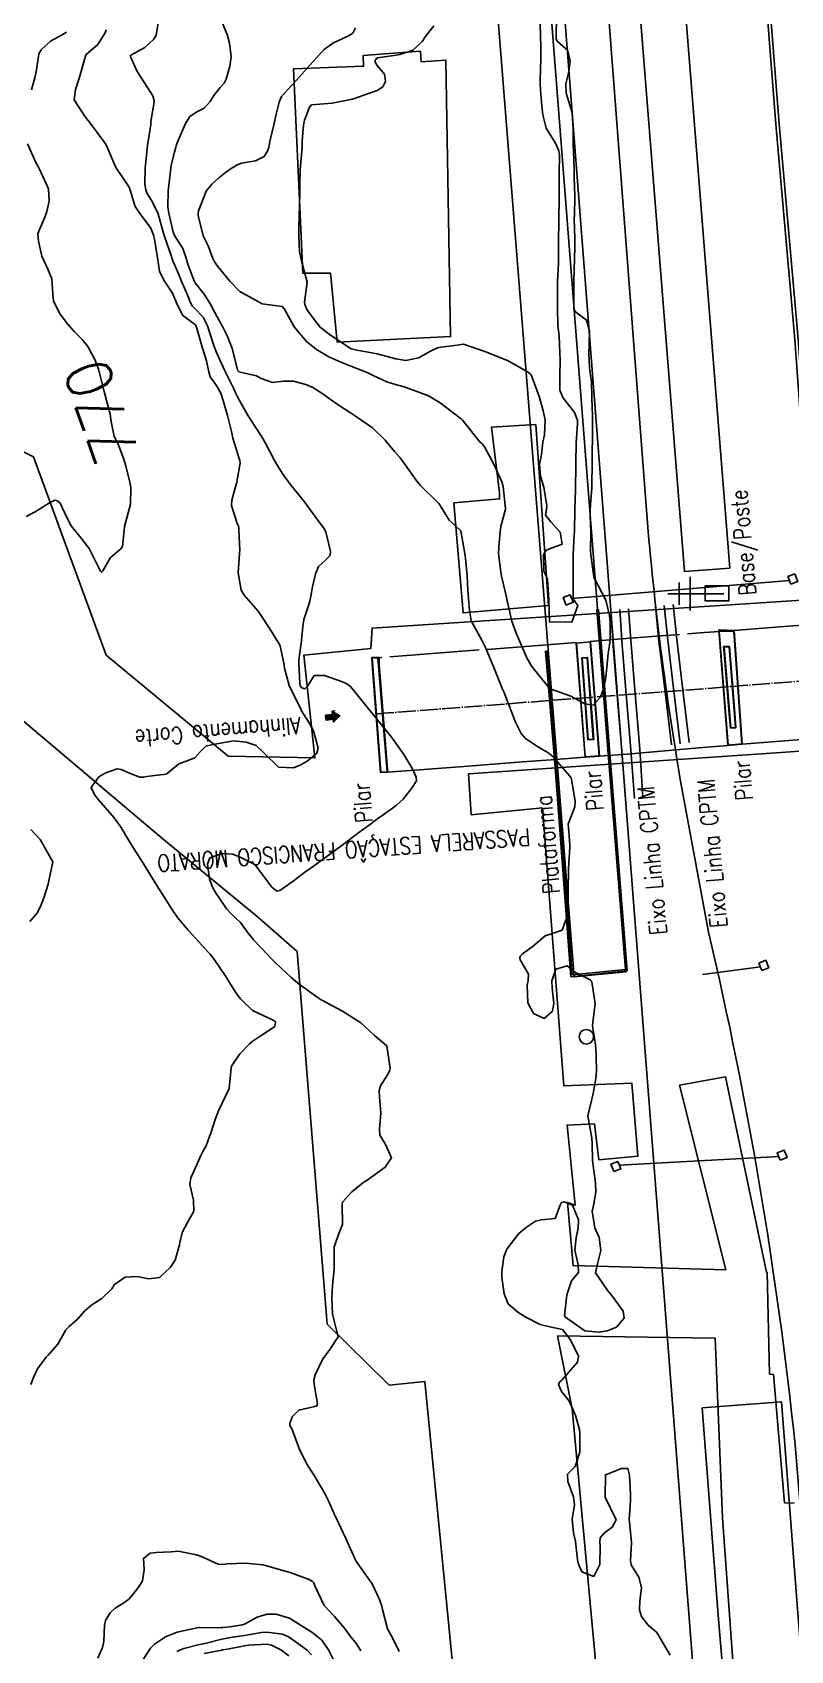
# Model space of a CAD drawing. Header units: metres. Extents: x 318500 to 325275, y 7408834 to 7428799.
# Drawn here: x 321508 to 321575.7, y 7423787.1 to 7423931.4 of the extents above; entities that cross this region are included whole.
import ezdxf
from ezdxf.enums import TextEntityAlignment as Align

# ---------------------------------------------------------------- set-up
doc = ezdxf.new("R2010")
doc.units = ezdxf.units.M
doc.header["$MEASUREMENT"] = 0
for name, pattern in [('CONTINUO', [0]), ('TRACEJADO', [8.7, 8, -0.7]), ('TRACO-PONTO', [1.88, 1.6, -0.14, 0, -0.14])]:
    doc.linetypes.add(name, pattern=pattern)
doc.layers.get('0').update_dxf_attribs({"color": 45})
for name, color, linetype in [('_PONTOS', 45, 'Continuous'), ('_POSTE', 45, 'Continuous'), ('ALINHAMENTO_CORTE', 45, 'Continuous'), ('BASE', 45, 'Continuous'), ('Canaleta de Drenagem', 151, 'Continuous'), ('Cotas', 45, 'Continuous'), ('Curvas de Nivel 1m', 11, 'Continuous'), ('Curvas de Nivel 5m', 15, 'Continuous'), ('Edificações', 30, 'Continuous'), ('EIXO', 45, 'Continuous'), ('Estação', 45, 'Continuous'), ('Linha Férrea', 20, 'Continuous'), ('PASSARELA', 45, 'Continuous'), ('PILAR', 45, 'Continuous'), ('PLATAFORMA', 45, 'Continuous'), ('Postes', 20, 'Continuous'), ('Pórticos', 45, 'Continuous'), ('TEXTO', 45, 'Continuous'), ('TG', 45, 'Continuous'), ('TRILHO', 45, 'Continuous'), ('Vias Primárias', 230, 'Continuous')]:
    doc.layers.add(name, color=color, linetype=linetype)
doc.styles.add('ROMANS', font='romans', dxfattribs={"height": 0.2})
doc.styles.add('SIMPLEX', font='simplex', dxfattribs={"height": 0.2})
doc.styles.get("Standard").update_dxf_attribs({"font": 'txt.shx'})
doc.styles.add('Style-STANDARD', font='STANDARD.shx')

# ---------------------------------------------------------------- blocks, each defined once
blk = doc.blocks.new('SIMB_POSTE')
at = {"color": 0, "linetype": 'Continuous', "flags": 128}
for points in [[(0, 0), (0, 5)], [(-1.5, 3), (1.5, 3)], [(-1, 4), (1, 4)]]:
    blk.add_lwpolyline(points, dxfattribs=at)
for tag in ['desc:', 'cota:', 'pto:']:
    blk.add_attdef(tag, (0, 0), '', height=1)
blk = doc.blocks.new('SIMB_PONTO')
at = {"color": 0}
blk.add_point((0, 0), dxfattribs=at)
for tag in ['desc:', 'cota:', 'pto:']:
    blk.add_attdef(tag, (0, 0), '', height=1)
blk = doc.blocks.new('381E19D94748434712D094')
at = {"layer": 'TEXTO'}
blk.add_hatch(color=1, dxfattribs=at).paths.add_polyline_path([(-0.05, 0.44), (0.55, 0.51), (0.52, 0.77), (1.22, 0.37), (0.64, -0.18), (0.6, 0.07), (0, 0)])
at = {"layer": 'TEXTO', "color": 2, "linetype": 'CONTINUO'}
blk.add_polyline3d([(-0.05, 0.44, 0), (0.55, 0.51, 0), (0.52, 0.77, 0), (1.22, 0.37, 0), (0.64, -0.18, 0), (0.6, 0.07, 0), (0, 0, 0)], close=True, dxfattribs=at)
at = {"layer": 'TG', "color": 3}
ref = blk.add_blockref('SIMB_PONTO', (0, 0), dxfattribs=dict(at, xscale=0.06, yscale=0.06, zscale=0.06, rotation=6.991925326442444))
ref.add_attrib('PONTO', '3024', (0.61, 0.78), dxfattribs={"layer": '0', "color": 1, "height": 0.045, "rotation": 6.9919, "style": 'SIMPLEX', "width": 0.8})

msp = doc.modelspace()

# ---------------------------------------------------------------- linework, layer by layer
at = {"layer": '_PONTOS', "linetype": 'CONTINUO'}
for points in [[(321561.08, 7423847.71, 774.89), (321559.58, 7423866.34, 774.95), (321558.52, 7423879.95, 774.98)], [(321556.05, 7423847.19, 774.89), (321554.65, 7423865.84, 774.83), (321553.8, 7423876.26, 774.92)], [(321553.94, 7423876.27, 0), (321554.79, 7423865.85, 0)], [(321559.44, 7423866.33, 773.31), (321560.93, 7423847.83, 773.32)], [(321554.79, 7423865.85, 772.57), (321556.18, 7423847.35, 772.89)], [(321556.05, 7423847.19, 774.89), (321561.08, 7423847.71, 774.89)], [(321556.18, 7423847.35, 772.89), (321560.93, 7423847.83, 773.32)]]:
    msp.add_polyline3d(points, dxfattribs=at)
at = {"layer": 'ALINHAMENTO_CORTE', "linetype": 'TRACO-PONTO', "flags": 128}
msp.add_lwpolyline([(321538.66, 7423870.63), (321538.71, 7423870.63), (321539.24, 7423870.67), (321539.28, 7423870.67), (321539.31, 7423870.68), (321556.91, 7423872.03), (321556.94, 7423872.03), (321557.3, 7423872.06), (321557.32, 7423872.06), (321557.78, 7423872.1), (321557.81, 7423872.1), (321558.16, 7423872.13), (321558.19, 7423872.13), (321569.64, 7423873.01), (321569.67, 7423873.01), (321569.97, 7423873.04), (321570.02, 7423873.04), (321570.45, 7423873.08), (321570.48, 7423873.08), (321570.94, 7423873.11), (321570.97, 7423873.12), (321591.59, 7423874.7), (321591.63, 7423874.71), (321591.92, 7423874.73), (321591.95, 7423874.73), (321592.43, 7423874.77), (321592.48, 7423874.77), (321592.93, 7423874.81), (321592.97, 7423874.81), (321594.9, 7423874.96)], dxfattribs=at)
at = {"layer": 'BASE', "linetype": 'CONTINUO'}
msp.add_polyline3d([(321570.15, 7423882.05, 773.06), (321568.02, 7423882.04, 773.47), (321568.02, 7423880.7, 773.32), (321570.15, 7423880.71, 773.14)], close=True, dxfattribs=at)
at = {"layer": 'Canaleta de Drenagem'}
for points in [[(321577.19, 7423888.04), (321576.02, 7423904.02), (321574.33, 7423923.24), (321571.74, 7423956.37), (321570.63, 7423968.18), (321567.22, 7424003.22), (321566.6, 7424017.96), (321565.25, 7424039.72), (321562.99, 7424064.93), (321561.72, 7424085.3), (321560.33, 7424099.4), (321559.18, 7424105.14)], [(321577.49, 7423888.06), (321576.32, 7423904.05), (321574.62, 7423923.27), (321572.03, 7423956.4), (321570.93, 7423968.21), (321567.52, 7424003.24), (321566.9, 7424017.98), (321565.55, 7424039.74), (321563.29, 7424064.96), (321562.02, 7424085.33), (321560.62, 7424099.44), (321559.48, 7424105.2)]]:
    msp.add_lwpolyline(points, dxfattribs=at)
at = {"layer": 'Curvas de Nivel 1m', "flags": 128}
for points, elevation in [([(321540.73, 7423787), (321540.13, 7423788.21), (321539.7, 7423789.02), (321539.25, 7423790.74), (321539.18, 7423791.03), (321538.98, 7423791.65), (321538.33, 7423793.04), (321537.02, 7423794.89), (321536.95, 7423794.98), (321536.9, 7423795.05), (321536.78, 7423795.3), (321535.99, 7423797.07), (321535.08, 7423798.97), (321535.03, 7423799.08), (321534.43, 7423800.43), (321534.1, 7423801.09), (321533.12, 7423802.77), (321532.9, 7423803.11), (321532.48, 7423803.78), (321531.83, 7423805.12), (321531.18, 7423806.79), (321531.07, 7423807.02), (321531, 7423807.13), (321530.98, 7423807.34), (321531.19, 7423807.93), (321531.78, 7423808.54), (321533.21, 7423808.85), (321533.39, 7423808.92), (321533.45, 7423809.11), (321533.23, 7423810.47), (321533.13, 7423811.11), (321533.13, 7423811.22), (321533.25, 7423811.67), (321533.93, 7423813.1), (321534.5, 7423813.86), (321535.29, 7423815.08), (321534.8, 7423817.09), (321534.74, 7423818.49), (321534.75, 7423819.09), (321534.79, 7423819.65), (321534.95, 7423821.09), (321534.93, 7423821.53), (321534.94, 7423823.09), (321535.41, 7423824.44), (321535.67, 7423825.08), (321535.64, 7423826.89), (321535.69, 7423827.08), (321536.53, 7423828.01), (321537.48, 7423828.76), (321537.65, 7423828.88), (321537.89, 7423829.05), (321539.49, 7423830.19), (321540.05, 7423831.02), (321539.52, 7423832.23), (321539.01, 7423833.04), (321538.98, 7423833.6), (321539.09, 7423835.04), (321538.97, 7423836.44), (321538.95, 7423837.04), (321539.11, 7423837.51), (321539.6, 7423838.3), (321539.87, 7423838.76), (321539.93, 7423839.03), (321539.64, 7423841.03), (321538.54, 7423841.94), (321537.66, 7423842.77), (321537.31, 7423843.06), (321535.68, 7423844.11), (321533.85, 7423845.11), (321533.69, 7423845.19), (321533.51, 7423845.3), (321531.71, 7423846.62), (321531.08, 7423847.15), (321529.73, 7423848.41), (321529.36, 7423848.79), (321528.98, 7423849.17), (321527.76, 7423850.44), (321527.17, 7423851.2), (321526.59, 7423852.02), (321525.79, 7423852.78), (321525.36, 7423853.22), (321524.36, 7423854.69), (321524.07, 7423855.24), (321523.83, 7423855.92), (321523.63, 7423857.24), (321523.86, 7423857.78), (321524.92, 7423858.17), (321525.86, 7423858.13), (321526.51, 7423857.87), (321527.85, 7423857.19), (321529.39, 7423855.17), (321529.82, 7423854.83), (321530.09, 7423854.88), (321530.48, 7423855.15), (321531.27, 7423855.71), (321531.83, 7423856.13), (321532.41, 7423856.56), (321533.18, 7423857.12), (321533.86, 7423857.61), (321535.87, 7423859.08), (321537.01, 7423859.95), (321537.89, 7423860.59), (321538.17, 7423860.78), (321538.52, 7423861.05), (321539.31, 7423861.64), (321539.92, 7423862.08), (321540.47, 7423862.47), (321541.08, 7423863.01), (321541.94, 7423864.08), (321542.27, 7423864.67), (321542.25, 7423865), (321541.96, 7423865.66), (321541.16, 7423867.01), (321540, 7423868.63), (321539.68, 7423869.03), (321538.93, 7423869.96), (321538.03, 7423871.06), (321536.39, 7423873.08), (321536.06, 7423873.32), (321535.67, 7423873.48), (321534.07, 7423874.04), (321533.16, 7423874.04), (321532.58, 7423873.13), (321532.33, 7423872.86), (321532.06, 7423872.96), (321531.92, 7423873.14), (321531.88, 7423873.33), (321531.78, 7423875.14), (321531.79, 7423875.45), (321532.03, 7423877.14), (321532.04, 7423877.21), (321532.13, 7423878.42), (321532.23, 7423879.05), (321532.25, 7423879.14), (321532.73, 7423880.56), (321532.85, 7423881.13), (321533.01, 7423881.96), (321533.27, 7423883.12), (321533.55, 7423883.77), (321534.21, 7423884.38), (321534.57, 7423884.75), (321534.62, 7423885.1), (321534.24, 7423886.75), (321534.07, 7423887.11), (321533.29, 7423888.15), (321532.59, 7423889.14), (321532.28, 7423889.54), (321531, 7423891.15), (321530.31, 7423892.1), (321529.65, 7423893.17), (321529.2, 7423894.03), (321528.57, 7423895.19), (321528.36, 7423895.53), (321527.28, 7423897.21), (321526.4, 7423898.74), (321526.17, 7423899.22), (321525.96, 7423899.68), (321525.19, 7423901.23), (321524.45, 7423902.86), (321524.3, 7423903.24), (321524.22, 7423903.49), (321523.65, 7423905.25), (321523.26, 7423906.02), (321522.51, 7423906.8), (321522.26, 7423907.03), (321522.13, 7423907.28), (321521.88, 7423907.92), (321521.28, 7423909.29), (321521.07, 7423909.81), (321520.56, 7423911.05), (321520.49, 7423911.23), (321520.47, 7423911.3), (321520.43, 7423911.43), (321519.77, 7423913.31), (321519.45, 7423914.47), (321519.21, 7423915.31), (321518.63, 7423916.48), (321518.3, 7423916.98), (321518.15, 7423917.33), (321518.06, 7423917.92), (321518.09, 7423919.33), (321518.13, 7423919.88), (321518.3, 7423921.33), (321518.59, 7423923.19), (321518.59, 7423923.32), (321518.59, 7423923.46), (321518.74, 7423924.34), (321518.88, 7423925.19), (321518.88, 7423925.32), (321518.76, 7423925.77), (321517.74, 7423927.34), (321517.37, 7423927.92), (321516.8, 7423929.18), (321516.76, 7423929.31), (321516.77, 7423929.35), (321516.78, 7423929.37), (321516.8, 7423929.38), (321518.06, 7423930.08), (321518.82, 7423930.77), (321519.04, 7423931.1), (321519.1, 7423931.32), (321519.34, 7423932.83)], 772), ([(321554.76, 7423932.85), (321554.73, 7423930.95), (321554.74, 7423930.85), (321554.83, 7423930.62), (321555.77, 7423929.79), (321556, 7423928.83), (321555.84, 7423927.79), (321555.61, 7423926.84), (321555.62, 7423925.99), (321555.99, 7423924.83), (321556.16, 7423924.24), (321556.25, 7423922.83), (321556.25, 7423921.28), (321556.29, 7423920.83), (321556.35, 7423919.15), (321556.34, 7423918.82), (321556.35, 7423918.5), (321556.4, 7423916.82), (321556.37, 7423915.08), (321556.36, 7423914.82), (321556.41, 7423913), (321556.42, 7423912.82), (321556.41, 7423912.65), (321556.37, 7423910.82), (321556.36, 7423910.62), (321556.33, 7423908.82), (321556.33, 7423908.62), (321556.33, 7423906.82), (321556.35, 7423906.67), (321556.51, 7423906.47), (321557.45, 7423905.76), (321557.72, 7423904.8), (321557.69, 7423903.59), (321557.66, 7423902.8), (321557.7, 7423901.54), (321557.81, 7423900.8), (321557.88, 7423900.25), (321557.91, 7423898.8), (321557.97, 7423897.21), (321557.99, 7423896.8), (321557.99, 7423895.16), (321557.98, 7423894.8), (321557.96, 7423894.41), (321557.96, 7423892.8), (321557.93, 7423891.17), (321557.91, 7423890.8), (321557.8, 7423889.27), (321557.78, 7423888.8), (321557.78, 7423888.31), (321557.82, 7423886.8), (321557.8, 7423885.22), (321557.82, 7423884.8), (321558.11, 7423882.87), (321558.12, 7423882.79), (321558.13, 7423882.73), (321558.19, 7423882.64), (321559.16, 7423880.78), (321559.5, 7423879.42), (321559.56, 7423878.77), (321559.56, 7423877.33), (321559.49, 7423876.77), (321559.37, 7423876.04), (321559.27, 7423874.77), (321559.14, 7423873.7), (321558.93, 7423872.78), (321558.7, 7423872.13), (321558.04, 7423871.41), (321557.31, 7423871.53), (321556.05, 7423872.22), (321554.3, 7423872.84), (321554.06, 7423873.01), (321552.57, 7423874.86), (321552.38, 7423875.15), (321552.1, 7423875.7), (321551.74, 7423876.51), (321551.58, 7423876.88), (321551.18, 7423877.83), (321550.8, 7423878.89), (321550.37, 7423880.7), (321550.33, 7423880.9), (321550.31, 7423881.03), (321550.18, 7423881.56), (321549.88, 7423882.9), (321549.8, 7423883.3), (321549.61, 7423884.91), (321549.62, 7423885.52), (321549.76, 7423886.9), (321549.82, 7423887.34), (321550.22, 7423888.9), (321550.22, 7423888.95), (321550, 7423890.9), (321549.89, 7423891.32), (321549.19, 7423892.91), (321548.35, 7423894.46), (321548.14, 7423894.71), (321547.9, 7423894.93), (321546.38, 7423896.84), (321546.26, 7423896.95), (321544.4, 7423898.38), (321543.36, 7423898.99), (321542.41, 7423899.37), (321541.19, 7423899.79), (321540.42, 7423900.01), (321539.63, 7423900.25), (321538.43, 7423900.81), (321537.89, 7423901.07), (321536.44, 7423901.64), (321535.54, 7423902), (321534.45, 7423902.48), (321533.36, 7423903.13), (321532.47, 7423903.83), (321531.38, 7423905.15), (321530.51, 7423906.73), (321530.31, 7423906.97), (321528.51, 7423907.19), (321526.53, 7423908.29), (321525.63, 7423909.23), (321524.56, 7423910.52), (321524.27, 7423910.95), (321524.12, 7423911.25), (321523.71, 7423912.38), (321523.25, 7423913.26), (321522.8, 7423915.08), (321522.81, 7423915.27), (321522.85, 7423915.5), (321523.52, 7423917.26), (321524.02, 7423917.87), (321524.66, 7423918.43), (321525.1, 7423918.8), (321525.66, 7423919.23), (321526.29, 7423919.61), (321526.68, 7423919.74), (321527.93, 7423919.96), (321528.69, 7423920.36), (321529.01, 7423920.87), (321529.1, 7423921.18), (321529.2, 7423921.68), (321529.55, 7423923.18), (321529.78, 7423924.13), (321530.02, 7423925.18), (321530.24, 7423925.69), (321530.77, 7423926.3), (321531.2, 7423926.74), (321531.58, 7423927.16), (321532.79, 7423928.52), (321533.32, 7423929.13), (321534.05, 7423929.88), (321534.82, 7423930.44), (321535.26, 7423930.66), (321536.22, 7423931.1), (321536.59, 7423931.34), (321536.84, 7423931.81)], 774), ([(321507.87, 7423810.81), (321508.12, 7423811.44), (321508.48, 7423812.2), (321509.26, 7423813.24), (321509.44, 7423813.43), (321510.29, 7423814.4), (321510.86, 7423815.41), (321511.01, 7423815.69), (321511.3, 7423816), (321512.06, 7423816.64), (321512.71, 7423817.38), (321513.33, 7423817.91), (321514.21, 7423818.49), (321515.12, 7423819.35), (321515.2, 7423819.49), (321515.35, 7423819.74), (321516.31, 7423820.38), (321517.36, 7423820.45), (321518.42, 7423820.24), (321519.36, 7423820.37), (321519.84, 7423820.81), (321520.33, 7423821.28), (321520.77, 7423821.89), (321521.14, 7423823.27), (321521.17, 7423823.5), (321521.41, 7423824.43), (321521.86, 7423825.26), (321522.42, 7423826.27), (321522.4, 7423827.26), (321522.08, 7423828.65), (321522.16, 7423829.26), (321522.73, 7423830.49), (321523.05, 7423831.25), (321523.21, 7423831.54), (321523.51, 7423832.09), (321523.82, 7423832.94), (321523.93, 7423833.23), (321524.34, 7423834.44), (321524.62, 7423835.22), (321525.58, 7423837.21), (321525.75, 7423839.07), (321525.79, 7423839.21), (321526.53, 7423840.3), (321527.38, 7423841.19), (321527.64, 7423841.41), (321528.42, 7423841.95), (321529.66, 7423842.76), (321529.72, 7423843.09), (321529.71, 7423843.16), (321529.66, 7423843.22), (321529.55, 7423843.28), (321527.67, 7423844.18), (321526.59, 7423845.21), (321526.2, 7423845.72), (321525.7, 7423846.53), (321525.28, 7423847.22), (321524.2, 7423848.77), (321523.84, 7423849.24), (321523.74, 7423849.35), (321521.99, 7423851.27), (321521.89, 7423851.38), (321521.77, 7423851.52), (321520.97, 7423852.47), (321520.39, 7423853.29), (321519.8, 7423854.24), (321519.13, 7423855.31), (321517.99, 7423857.18), (321517.9, 7423857.32), (321517.85, 7423857.4), (321517.1, 7423858.57), (321516.63, 7423859.34), (321515.89, 7423860.59), (321515.33, 7423861.36), (321513.92, 7423862.97), (321513.58, 7423863.38), (321513.26, 7423864.06), (321513.95, 7423865.01), (321514.56, 7423865.37), (321515.58, 7423865.73), (321515.95, 7423865.67), (321516.69, 7423865.34), (321517.6, 7423864.98), (321517.95, 7423865), (321518.21, 7423865.05), (321519.95, 7423865.25), (321520.05, 7423865.3), (321521.07, 7423866.18), (321521.97, 7423866.49), (321522.52, 7423866.71), (321522.99, 7423867.25), (321523.5, 7423867.74), (321523.99, 7423867.86), (321525.14, 7423868.08), (321526, 7423868.23), (321527.1, 7423868.1), (321527.99, 7423867.81), (321528.65, 7423867.18), (321529.96, 7423865.89), (321531.3, 7423865.81), (321531.96, 7423866.08), (321532.63, 7423866.47), (321533.39, 7423867.12), (321533.52, 7423867.58), (321533.1, 7423869.12), (321532.71, 7423869.82), (321532.03, 7423870.91), (321531.94, 7423871.14), (321531.83, 7423871.35), (321530.92, 7423873.15), (321530.52, 7423874.72), (321530.46, 7423875.16), (321530.11, 7423876.66), (321529.96, 7423877.01), (321529.87, 7423877.16), (321529.4, 7423877.89), (321528.57, 7423879.18), (321528.15, 7423879.78), (321526.9, 7423881.21), (321526.64, 7423881.67), (321526.39, 7423883.22), (321526.5, 7423884.93), (321526.52, 7423885.22), (321526.45, 7423887.02), (321526.43, 7423887.22), (321526.4, 7423887.36), (321526.25, 7423887.71), (321525.78, 7423889.22), (321525.8, 7423889.7), (321526.24, 7423891.22), (321526.25, 7423891.27), (321526.3, 7423891.5), (321526.56, 7423892.98), (321526.53, 7423893.22), (321526.48, 7423893.37), (321526.34, 7423893.79), (321525.91, 7423895.22), (321525.78, 7423895.81), (321525.42, 7423897.23), (321525.05, 7423898.58), (321524.82, 7423899.24), (321524.42, 7423899.95), (321523.88, 7423900.7), (321523.72, 7423901.25), (321523.56, 7423902.13), (321523.21, 7423903.26), (321522.65, 7423905.11), (321522.6, 7423905.27), (321522.56, 7423905.34), (321522.49, 7423905.4), (321521.4, 7423906.19), (321520.87, 7423907.29), (321520.52, 7423908.15), (321519.74, 7423909.31), (321519.36, 7423910.12), (321519.17, 7423911.31), (321518.92, 7423912.98), (321518.83, 7423913.32), (321518.6, 7423913.94), (321517.55, 7423915.34), (321517.19, 7423915.9), (321516.74, 7423917.35), (321516.64, 7423917.6), (321515.47, 7423919.37), (321514.7, 7423921.18), (321514.61, 7423921.38), (321514.4, 7423921.69), (321513.13, 7423923.4), (321512.73, 7423923.88), (321511.76, 7423925.41), (321511.87, 7423926.31), (321512.21, 7423927.41), (321512.8, 7423929.4), (321513.85, 7423930.35), (321514.5, 7423931.38), (321514.59, 7423931.63)], 771), ([(321564.92, 7423786.68), (321563.71, 7423788.7), (321563.31, 7423789.06), (321562.96, 7423789.34), (321562.35, 7423790.11), (321562.17, 7423790.72), (321562.21, 7423791.49), (321562.36, 7423792.72), (321562.12, 7423793.62), (321561.42, 7423794.73), (321561.38, 7423795.08), (321561.46, 7423796.73), (321561.28, 7423798.53), (321561.26, 7423798.74), (321561.36, 7423800.48), (321561.38, 7423800.74), (321561.38, 7423801), (321561.28, 7423802.74), (321561.14, 7423803.32), (321560.56, 7423803.33), (321559.13, 7423802.76), (321559.11, 7423800.76), (321560.08, 7423798.75), (321559.74, 7423798.09), (321559.06, 7423797.59), (321558.67, 7423797.15), (321558.64, 7423796.77), (321558.67, 7423796.39), (321558.63, 7423794.77), (321558.1, 7423793.69), (321557.02, 7423794.1), (321556.72, 7423794.79), (321556.65, 7423795.17), (321556.46, 7423796.8), (321556.3, 7423797.57), (321556.18, 7423798.8), (321556.38, 7423800.08), (321556.3, 7423800.8), (321555.78, 7423802.15), (321555.74, 7423802.81), (321556.44, 7423803.5), (321556.84, 7423804.79), (321556.85, 7423806.47), (321556.82, 7423806.8), (321556.46, 7423808.06), (321556.13, 7423808.81), (321555.83, 7423809.42), (321555.23, 7423810.2), (321554.96, 7423810.82), (321555.04, 7423811.02), (321555.24, 7423811.2), (321556.63, 7423812.8), (321556.73, 7423813.33), (321556.02, 7423814.81), (321555.3, 7423815.71), (321554.18, 7423815.96), (321553.31, 7423816.16), (321551.99, 7423816.86), (321551.57, 7423817.12), (321551.32, 7423817.27), (321550.47, 7423818.02), (321550.1, 7423818.89), (321549.91, 7423820.35), (321549.89, 7423820.89), (321550.07, 7423822.21), (321550.35, 7423822.89), (321551.41, 7423824.27), (321552.09, 7423824.86), (321552.89, 7423825.39), (321553.43, 7423825.51), (321554.65, 7423825.61), (321555.09, 7423826.82), (321555.23, 7423827.04), (321555.45, 7423827.11), (321556.21, 7423826.81), (321556.73, 7423825.51), (321556.7, 7423824.8), (321556.52, 7423823.91), (321556.42, 7423822.8), (321556.7, 7423821.48), (321556.74, 7423820.8), (321556.11, 7423820.06), (321555.68, 7423818.81), (321555.48, 7423816.98), (321555.56, 7423816.82), (321557.3, 7423815.61), (321558.59, 7423815.48), (321559.3, 7423815.61), (321560.13, 7423815.93), (321560.82, 7423816.74), (321560.72, 7423817.35), (321559.71, 7423818.76), (321559.35, 7423819.17), (321558.26, 7423820.78), (321558.47, 7423821.69), (321558.73, 7423822.77), (321558.58, 7423823.94), (321558.2, 7423824.78), (321557.96, 7423826.27), (321558.06, 7423826.78), (321558.29, 7423827.96), (321558.26, 7423828.78), (321558.16, 7423829.45), (321557.98, 7423830.78), (321557.96, 7423832.35), (321557.93, 7423832.78), (321557.56, 7423834.79), (321558.04, 7423836.78), (321558.28, 7423838.1), (321558.33, 7423838.78), (321558.31, 7423840.1), (321558.28, 7423840.78), (321558.21, 7423841.35), (321557.99, 7423842.79), (321558.01, 7423843.13), (321558.23, 7423844.78), (321557.96, 7423846.54), (321557.88, 7423846.79), (321557.81, 7423846.88), (321557.72, 7423846.93), (321556.47, 7423847.55), (321555.73, 7423848.15), (321554.71, 7423847.85), (321554.36, 7423846.83), (321554.38, 7423846.16), (321554.54, 7423844.83), (321554.4, 7423844.11), (321553.67, 7423843.47), (321552.73, 7423843.91), (321552.2, 7423844.86), (321552.14, 7423846.44), (321552.25, 7423846.86), (321552.28, 7423847.42), (321551.73, 7423848.34), (321551.54, 7423848.68), (321551.49, 7423848.87), (321551.56, 7423849.05), (321551.75, 7423849.22), (321552.7, 7423849.91), (321553.77, 7423850.84), (321555.28, 7423851.33), (321555.8, 7423852.82), (321555.82, 7423854.82), (321555.85, 7423856.82), (321555.97, 7423858.73), (321555.95, 7423858.82), (321555.95, 7423858.89), (321555.89, 7423859.75), (321555.82, 7423860.82), (321555.83, 7423860.89), (321555.9, 7423861.04), (321556.4, 7423862.33), (321556.45, 7423862.81), (321556.15, 7423864.63), (321556.11, 7423864.82), (321556.07, 7423864.92), (321555.96, 7423865.07), (321554.45, 7423866.84), (321553.99, 7423867.18), (321553.25, 7423867.6), (321552, 7423868.42), (321551.61, 7423868.88), (321551.09, 7423869.95), (321550.74, 7423870.89), (321550.06, 7423872.61), (321549.93, 7423872.9), (321549.84, 7423873.13), (321549.12, 7423874.91), (321548.4, 7423876.62), (321548.27, 7423876.92), (321548.11, 7423877.2), (321547.15, 7423878.93), (321546.97, 7423880.12), (321546.93, 7423880.94), (321546.87, 7423881.63), (321546.79, 7423882.94), (321546.64, 7423884.52), (321546.58, 7423884.94), (321546.25, 7423886.95), (321545.21, 7423887.92), (321544.55, 7423888.98), (321544.28, 7423889.39), (321542.64, 7423891), (321542.31, 7423891.39), (321541.15, 7423893.02), (321540.8, 7423893.49), (321540.34, 7423894), (321539.87, 7423894.56), (321539.49, 7423895.04), (321538.37, 7423896.15), (321537.02, 7423897.07), (321536.39, 7423897.47), (321535.3, 7423898.2), (321534.41, 7423898.83), (321534.01, 7423899.12), (321533.03, 7423899.74), (321532.42, 7423900.01), (321531.28, 7423900.3), (321530.42, 7423900.31), (321529.43, 7423900.18), (321528.42, 7423900.54), (321528, 7423900.77), (321526.43, 7423901.14), (321526.35, 7423901.22), (321526.31, 7423901.35), (321525.84, 7423903.23), (321525.43, 7423904.28), (321524.94, 7423905.24), (321524.5, 7423906.05), (321524.08, 7423906.82), (321523.84, 7423907.25), (321523.33, 7423908.07), (321522.54, 7423909.08), (321522.44, 7423909.27), (321521.93, 7423910.65), (321521.74, 7423911.28), (321521.43, 7423912.14), (321520.71, 7423913.3), (321520.59, 7423913.6), (321520.2, 7423915.3), (321520.1, 7423915.83), (321520.14, 7423917.3), (321520.2, 7423917.75), (321520.37, 7423919.3), (321520.41, 7423919.56), (321520.69, 7423920.73), (321520.82, 7423921.18), (321520.86, 7423921.3), (321520.95, 7423921.55), (321521.67, 7423923.29), (321522.08, 7423923.92), (321522.74, 7423924.35), (321523.34, 7423924.66), (321523.89, 7423925.25), (321524.21, 7423925.8), (321524.77, 7423926.49), (321525.13, 7423926.88), (321525.31, 7423927.23), (321525.63, 7423928.4), (321525.74, 7423929.23), (321525.6, 7423930.45), (321525.41, 7423931.23), (321524.85, 7423932.5)], 773), ([(321537.33, 7423787.05), (321536.93, 7423787.67), (321536.32, 7423788.45), (321535.85, 7423789.07), (321534.96, 7423790.12), (321534.06, 7423791.09), (321533.23, 7423792.87), (321533.14, 7423793.11), (321533.08, 7423793.18), (321533, 7423793.25), (321532.7, 7423793.41), (321531.01, 7423794.05), (321530.14, 7423794.27), (321529.01, 7423794.61), (321528.57, 7423794.72), (321527.02, 7423794.87), (321525.42, 7423794.81), (321525.02, 7423794.75), (321524.58, 7423794.79), (321523.6, 7423795.23), (321523.02, 7423795.49), (321522.65, 7423795.62), (321521.03, 7423795.94), (321520.41, 7423795.89), (321519.03, 7423795.83), (321518.54, 7423795.78), (321517.92, 7423795.31), (321517.98, 7423794.28), (321517.85, 7423793.31), (321517.53, 7423792.78), (321516.98, 7423792.08), (321516.63, 7423791.67), (321516.17, 7423791.33), (321515.42, 7423790.88), (321514.96, 7423790.46), (321514.54, 7423789.77), (321514.44, 7423789.35), (321514.4, 7423787.88), (321514.28, 7423787.36), (321513.87, 7423786.4)], 771), ([(321532.91, 7423786.7), (321532.52, 7423787.11), (321530.93, 7423788.29), (321530.34, 7423788.54), (321528.94, 7423788.73), (321528.47, 7423788.7), (321526.93, 7423788.44), (321525.86, 7423788.28), (321524.93, 7423788.09), (321523.41, 7423787.72), (321522.92, 7423787.61), (321521.53, 7423787.26), (321521.09, 7423787.1), (321520.92, 7423787)], 769), ([(321530.91, 7423786.6), (321530.19, 7423787.14), (321529.34, 7423787.57), (321528.92, 7423787.64), (321527.3, 7423787.56), (321526.92, 7423787.51), (321526.65, 7423787.46), (321525.42, 7423787.21), (321524.99, 7423787.14), (321524.92, 7423787.13), (321523.33, 7423786.82)], 768)]:
    msp.add_lwpolyline(points, dxfattribs=dict(at, elevation=elevation))
at = {"layer": 'Curvas de Nivel 5m', "flags": 128}
for points, elevation in [([(321507.94, 7423926.29), (321508.27, 7423927.47), (321508.36, 7423927.89), (321508.59, 7423929.46), (321508.65, 7423929.62), (321508.81, 7423929.86), (321509.63, 7423930.63), (321510.83, 7423931.3), (321510.91, 7423931.34), (321511.07, 7423931.43)], 770), ([(321553.32, 7423932.4), (321553.35, 7423930.86), (321553.38, 7423930.31), (321553.37, 7423928.86), (321553.34, 7423928.33), (321553.32, 7423926.86), (321553.34, 7423926.3), (321553.46, 7423924.86), (321553.56, 7423924.05), (321553.86, 7423922.86), (321554.71, 7423921.47), (321554.99, 7423920.85), (321555.04, 7423920.5), (321555.01, 7423918.84), (321555, 7423917.19), (321555, 7423916.84), (321555, 7423916.49), (321554.97, 7423914.84), (321554.97, 7423914.49), (321554.96, 7423912.84), (321554.96, 7423911.23), (321554.95, 7423910.84), (321554.87, 7423909.17), (321554.87, 7423908.85), (321554.86, 7423907.19), (321554.86, 7423906.84), (321554.89, 7423905.24), (321554.95, 7423904.84), (321555.01, 7423904.32), (321555.06, 7423902.84), (321555.1, 7423902.19), (321555.08, 7423900.84), (321555.07, 7423899.49), (321555.35, 7423898.84), (321556.39, 7423897.51), (321556.63, 7423896.82), (321556.65, 7423896.54), (321556.53, 7423894.82), (321556.49, 7423892.98), (321556.49, 7423892.82), (321556.49, 7423892.66), (321556.48, 7423890.82), (321556.48, 7423890.64), (321556.4, 7423888.82), (321556.37, 7423886.93), (321556.37, 7423886.82), (321556.36, 7423886.7), (321556.27, 7423884.82), (321556.27, 7423884.77), (321556.27, 7423882.82), (321556.27, 7423880.92), (321556.3, 7423880.82), (321556.66, 7423880.31), (321556.14, 7423878.82), (321554.14, 7423878.84), (321554.09, 7423880.84), (321553.96, 7423882.62), (321553.89, 7423882.84), (321553.65, 7423883.4), (321553.62, 7423884.85), (321553.84, 7423885.23), (321554.23, 7423885.38), (321555.28, 7423885.78), (321555.09, 7423886.83), (321554.26, 7423887.75), (321553.78, 7423888.36), (321553.87, 7423888.85), (321553.92, 7423889.2), (321553.65, 7423890.86), (321553.34, 7423891.84), (321553.25, 7423892.86), (321553.44, 7423893.76), (321553.55, 7423894.86), (321553.7, 7423895.52), (321553.75, 7423896.86), (321553.58, 7423897.67), (321553.26, 7423898.86), (321552.58, 7423900.71), (321552.51, 7423900.87), (321552.43, 7423900.96), (321552.17, 7423901.13), (321550.45, 7423902.12), (321548.46, 7423902.93), (321546.47, 7423903.6), (321545.91, 7423903.52), (321544.47, 7423903.34), (321544.16, 7423903.28), (321543.53, 7423902.99), (321542.84, 7423902.61), (321542.45, 7423902.38), (321541.32, 7423902.14), (321540.45, 7423902.3), (321538.78, 7423902.73), (321538.46, 7423902.8), (321536.98, 7423903.07), (321536.46, 7423903.19), (321536.21, 7423903.33), (321534.48, 7423904.49), (321533.69, 7423905.12), (321533.16, 7423905.8), (321532.51, 7423906.69), (321532.32, 7423907.14), (321532.29, 7423907.36), (321532.54, 7423909.14), (321531.99, 7423911.15), (321531.86, 7423911.86), (321531.78, 7423913.15), (321531.8, 7423913.95), (321531.83, 7423915.15), (321531.85, 7423915.93), (321531.89, 7423917.15), (321531.89, 7423917.92), (321531.91, 7423919.15), (321531.98, 7423919.85), (321532.08, 7423921.15), (321532.1, 7423921.75), (321532.2, 7423923.15), (321532.29, 7423923.58), (321532.74, 7423924.76), (321532.92, 7423924.96), (321534.75, 7423925.11), (321536.42, 7423925.42), (321536.76, 7423925.53), (321537.9, 7423925.93), (321538.77, 7423926.23), (321539.28, 7423926.55), (321539.51, 7423927.05), (321539.43, 7423927.69), (321538.79, 7423928.45), (321538.57, 7423928.83), (321538.68, 7423929.06), (321538.74, 7423929.12), (321538.8, 7423929.14), (321540.46, 7423929.38), (321540.81, 7423929.43), (321542, 7423929.83), (321542.82, 7423930.64), (321542.96, 7423930.88), (321543.06, 7423931.01), (321543.84, 7423932)], 775), ([(321507.48, 7423888.24), (321508.26, 7423888.64), (321509.54, 7423889.44), (321510.02, 7423889.69), (321510.27, 7423889.64), (321510.49, 7423889.43), (321511.06, 7423888.22), (321511.48, 7423887.41), (321512.24, 7423886.46), (321513.09, 7423885.39), (321513.97, 7423883.6), (321514.08, 7423883.38), (321514.19, 7423883.27), (321514.31, 7423883.38), (321515, 7423884.58), (321515.91, 7423885.35), (321516.06, 7423885.52), (321516.25, 7423887.35), (321516.76, 7423889.34), (321516.81, 7423890.83), (321516.72, 7423891.34), (321516.32, 7423892.84), (321516.19, 7423893.35), (321515.67, 7423894.69), (321515.32, 7423895.37), (321515.04, 7423896.7), (321514.96, 7423897.37), (321514.41, 7423899.38), (321513.91, 7423901.39), (321513.6, 7423902.23), (321512.97, 7423903.39), (321512.47, 7423904.01), (321511.77, 7423904.7), (321511.14, 7423905.42), (321510.49, 7423906.29), (321509.91, 7423907.44), (321509.85, 7423908.11), (321509.75, 7423909.44), (321509.4, 7423910.3), (321508.87, 7423911.46), (321508.58, 7423912.79), (321508.52, 7423913.46), (321508.53, 7423913.52), (321508.59, 7423913.68), (321509.13, 7423914.93), (321509.31, 7423915.45), (321509.53, 7423916.35), (321509.46, 7423917.45), (321508.67, 7423919.22), (321508.53, 7423919.46), (321508.33, 7423919.81), (321507.58, 7423921.47)], 770), ([(321507.78, 7423852.1), (321508.41, 7423852.82), (321508.75, 7423853.44), (321509.03, 7423854.21), (321509.42, 7423855.43), (321509.5, 7423855.75), (321509.85, 7423857.43), (321508.71, 7423859.44), (321507.88, 7423860.31)], 770), ([(321534.91, 7423786.21), (321534.46, 7423787.09), (321533.85, 7423788.01), (321532.94, 7423788.71), (321532.32, 7423789.12), (321530.95, 7423789.97), (321529.77, 7423790.34), (321528.96, 7423790.34), (321528.07, 7423790.06), (321526.94, 7423789.45), (321526.76, 7423789.38), (321525.64, 7423789.2), (321525, 7423789.15), (321524.94, 7423789.14), (321524.85, 7423789.12), (321522.94, 7423789.15), (321522.83, 7423789.14), (321520.93, 7423788.73), (321519.89, 7423788.32), (321518.92, 7423787.66), (321518.56, 7423787.3), (321517.91, 7423786.3)], 770)]:
    msp.add_lwpolyline(points, dxfattribs=dict(at, elevation=elevation))
at = {"layer": 'Edificações'}
for points in [[(321531.31, 7423928.18), (321537.56, 7423928.39), (321537.53, 7423929.36), (321542.64, 7423929.73), (321542.71, 7423928.78), (321544.91, 7423928.94), (321545.32, 7423904.29), (321535.21, 7423903.79), (321534.61, 7423909.94), (321532.14, 7423909.95)], [(321549.69, 7423890.34), (321548.97, 7423896.2), (321552.92, 7423896.44), (321554.05, 7423880.3), (321546.44, 7423879.63), (321545.62, 7423889.46), (321549.69, 7423889.8)]]:
    msp.add_lwpolyline(points, close=True, dxfattribs=at)
at = {"layer": 'EIXO', "linetype": 'CONTINUO'}
for points in [[(321561.72, 7423863.07, 773.58), (321561.39, 7423867.41, 773.58), (321560.99, 7423872.35, 773.56), (321560.63, 7423876.75, 773.54), (321560.41, 7423879.94, 773.5)], [(321565.81, 7423867.97, 773.6), (321565.25, 7423872.67, 773.59), (321564.7, 7423877.2, 773.59), (321564.38, 7423880.31, 773.54)]]:
    msp.add_polyline3d(points, dxfattribs=at)
at = {"layer": 'Estação'}
for points in [[(321693.96, 7423931.13), (321641.69, 7423922.39), (321620.26, 7423918.76), (321619.87, 7423919.87), (321592.99, 7423915.1), (321599.42, 7423882.25), (321538.32, 7423878.28), (321538.22, 7423876.47), (321532.24, 7423875.88), (321533.23, 7423866.71), (321525.48, 7423866.86), (321514.6, 7423875.87), (321508.13, 7423893.56), (321497.76, 7423898.67)], [(321506.85, 7423870.3), (321519.7, 7423859.47), (321528.08, 7423852.56), (321531.64, 7423849.44), (321534.33, 7423816.21), (321539.84, 7423810.77), (321543.04, 7423811.08), (321548.59, 7423754.47)], [(321575.97, 7423800.24), (321575.1, 7423800.27), (321574.13, 7423811.7), (321573.78, 7423811.75), (321573.57, 7423820.83), (321573.5, 7423820.82), (321569.86, 7423838.27), (321565.75, 7423837.51), (321569.89, 7423821.05), (321556.25, 7423821.42), (321555.75, 7423827.06), (321556.44, 7423826.82), (321555.71, 7423833.96), (321558.15, 7423834.06), (321558.54, 7423830.86), (321562.02, 7423831.17), (321561.49, 7423837.7), (321555.43, 7423837.44), (321553.52, 7423862.25), (321547.16, 7423861.64), (321546.92, 7423865.27), (321600.43, 7423868.95)], [(321560.08, 7423766.27), (321556.18, 7423808.64), (321554.87, 7423815.15), (321568.92, 7423814.95), (321569.57, 7423798.93), (321572.7, 7423755.68)]]:
    msp.add_lwpolyline(points, dxfattribs=at)
at = {"layer": 'Linha Férrea'}
for points in [[(320633.19, 7425981.49, -0.144253), (320667.64, 7425757.3), (320661.43, 7425716.62), (320652, 7425654.77, 0.044457), (320649.58, 7425558.24, 0.007166), (320660.78, 7425427.6), (320675.91, 7425250.63, 0.073735), (320724.07, 7425068.39), (320788.14, 7424929.06, 0.286034), (321109.88, 7424719.2), (321168.41, 7424718.07, -0.038356), (321226.06, 7424712.32, -0.049041), (321292.99, 7424692.93, -0.183256), (321478.1, 7424525.3), (321489.41, 7424501.82), (321495.64, 7424487.27, -0.073205), (321521.85, 7424373.78), (321525.57, 7424337.03), (321536.4, 7424191.28), (321541.8, 7424109.54), (321567.8, 7423774.58), (321572.05, 7423724.7, 0.08675), (321625.18, 7423540.48), (321646.79, 7423496.96)], [(321646.79, 7423496.96), (321625.18, 7423540.48, -0.08675), (321572.05, 7423724.7), (321567.8, 7423774.58), (321541.8, 7424109.54), (321536.4, 7424191.28), (321525.57, 7424337.03), (321521.85, 7424373.78, 0.073205), (321495.64, 7424487.27), (321489.41, 7424501.82), (321478.1, 7424525.3, 0.183256), (321292.99, 7424692.93, 0.049041), (321226.06, 7424712.32, 0.038356), (321168.41, 7424718.07), (321109.88, 7424719.2, -0.286034), (320788.14, 7424929.06), (320724.07, 7425068.39, -0.073735), (320675.91, 7425250.63), (320660.78, 7425427.6, -0.007166), (320649.58, 7425558.24, -0.044457), (320652, 7425654.77), (320661.43, 7425716.62), (320667.64, 7425757.3, 0.144253), (320633.19, 7425981.49, 0.087044)], [(321226.79, 7424716.4, -0.049048), (321294.52, 7424696.78, -0.182764), (321482.06, 7424527.03), (321493.16, 7424503.6), (321499.64, 7424488.55, -0.072874), (321526.01, 7424374.12), (321529.6, 7424337.56), (321539.7, 7424200.87), (321545.25, 7424117.94), (321562.76, 7423889.19, 0.022601), (321565.78, 7423864.97), (321568.33, 7423851.17, -0.031624), (321576.05, 7423805.43), (321581.72, 7423737.08, 0.031784), (321592.9, 7423668.31), (321608.06, 7423601.62, 0.065289), (321634.29, 7423531.03), (321649.19, 7423501.21)], [(321649.19, 7423501.21), (321634.29, 7423531.03, -0.065289), (321608.06, 7423601.62), (321592.9, 7423668.31, -0.031784), (321581.72, 7423737.08), (321576.05, 7423805.43, 0.031624), (321568.33, 7423851.17), (321565.78, 7423864.97, -0.022601), (321562.76, 7423889.19), (321545.25, 7424117.94), (321539.7, 7424200.87), (321529.6, 7424337.56), (321526.01, 7424374.12, 0.072874), (321499.64, 7424488.55), (321493.16, 7424503.6), (321482.06, 7424527.03, 0.182764), (321294.52, 7424696.78, 0.049048), (321226.79, 7424716.4, 0.036092)]]:
    msp.add_lwpolyline(points, format="xyb", dxfattribs=at)
at = {"layer": 'PASSARELA', "linetype": 'TRACEJADO', "flags": 128}
for points in [[(321570.63, 7423878.08), (321573.55, 7423878.31), (321579.14, 7423878.74), (321584.34, 7423879.14), (321588.57, 7423879.47), (321591.28, 7423879.68)], [(321557.78, 7423877.09), (321560.2, 7423877.28), (321564.08, 7423877.58), (321567.98, 7423877.88), (321569.27, 7423877.98)], [(321556.55, 7423877), (321538.9, 7423875.64)]]:
    msp.add_lwpolyline(points, dxfattribs=at)
at = {"layer": 'PASSARELA', "linetype": 'TRACEJADO'}
for points in [[(321591.99, 7423869.53, 0), (321587.59, 7423869.19, 0), (321581.26, 7423868.7, 0), (321579.61, 7423868.57, 0), (321575.15, 7423868.23, 0), (321571.33, 7423867.93, 0)], [(321570.05, 7423867.8, 0), (321567.48, 7423867.59, 0), (321564.77, 7423867.36, 0), (321561.08, 7423867.05, 0), (321558.6, 7423866.85, 0)], [(321557.32, 7423866.76, 0), (321554.71, 7423866.56, 0), (321551.73, 7423866.34, 0), (321546.52, 7423865.95, 0), (321541.76, 7423865.59, 0), (321539.73, 7423865.44, 0)]]:
    msp.add_polyline3d(points, dxfattribs=at)
at = {"layer": 'PILAR', "linetype": 'CONTINUO'}
for points in [[(321569.24, 7423878.12, 780.55), (321570.05, 7423867.8, 780.5), (321571.33, 7423867.93, 780.5), (321570.63, 7423878.08, 780.53)], [(321570.08, 7423867.84, 781.09), (321569.27, 7423877.98, 781.13), (321570.6, 7423878, 781.18), (321571.29, 7423867.96, 780.5)], [(321556.53, 7423876.95, 780.45), (321557.32, 7423866.76, 780.49), (321558.6, 7423866.85, 780.48), (321557.8, 7423877.05, 780.48)], [(321570.17, 7423876.6, 779.89), (321569.72, 7423876.62, 779.88), (321570.33, 7423869.4, 779.9), (321570.74, 7423869.43, 779.9)], [(321538.84, 7423875.64, 781.09), (321538.34, 7423875.64, 781.1), (321539.1, 7423865.43, 780.4), (321539.67, 7423865.46, 780.4)], [(321557.51, 7423875.63, 779.86), (321557.06, 7423875.59, 779.86), (321557.6, 7423868.34, 779.87), (321558.05, 7423868.37, 779.87)]]:
    msp.add_polyline3d(points, close=True, dxfattribs=at)
for points in [[(321556.55, 7423876.95, 0), (321557.79, 7423877.05, 0)], [(321556.55, 7423877, 781.12), (321557.34, 7423866.79, 781.07)], [(321557.78, 7423877.09, 781.12), (321558.57, 7423866.88, 781.08)], [(321570.2, 7423876.63, 773.1), (321569.68, 7423876.64, 773), (321569.79, 7423875.35, 773.06), (321570.17, 7423870.63, 772.96), (321570.3, 7423869.37, 773.17)], [(321570.3, 7423869.37, 773.17), (321570.76, 7423869.4, 773.17), (321570.68, 7423870.65, 773.14), (321570.2, 7423876.63, 773.1)], [(321538.94, 7423875.69, 772.41), (321538.31, 7423875.67, 772.41), (321538.33, 7423875.05, 772.31), (321539.06, 7423865.39, 772.48), (321539.73, 7423865.44, 772.47), (321539.68, 7423866.04, 772.47)], [(321538.9, 7423875.64, 781.1), (321539.69, 7423865.46, 781.11)], [(321539.68, 7423866.04, 772.47), (321538.96, 7423875.07, 772.26), (321538.94, 7423875.69, 772.41)], [(321557.04, 7423875.62, 774.94), (321557.54, 7423875.66, 774.94), (321557.63, 7423874.4, 774.93), (321558, 7423869.6, 774.92), (321558.09, 7423868.35, 774.92), (321557.57, 7423868.31, 774.92)], [(321557.04, 7423875.62, 774.94), (321557.57, 7423868.31, 774.92)], [(321557.34, 7423866.79, 781.07), (321558.57, 7423866.88, 781.08)]]:
    msp.add_polyline3d(points, dxfattribs=at)
at = {"layer": 'PLATAFORMA', "linetype": 'CONTINUO'}
for points in [[(321536.53, 7424096.81, 776.07), (321556.36, 7423847.19, 774.78), (321560.96, 7423847.61, 774.9), (321541.47, 7424097.15, 776.05)], [(321570.23, 7423883.64, 774.88), (321566.19, 7423883.32, 774.88), (321549.11, 7424097.87, 776.01), (321553.14, 7424098.19, 776.04)]]:
    msp.add_polyline3d(points, close=True, dxfattribs=at)
for points in [[(321559.44, 7423866.33, 0), (321558.38, 7423879.93, 0)], [(321604.8, 7423618.24, 772.28), (321602.82, 7423624.78, 772.42), (321600.08, 7423633.86, 772.54), (321596.87, 7423645.46, 772.82), (321594.21, 7423656.11, 772.91), (321591.5, 7423668.13, 773.17), (321588.71, 7423681.61, 773.36), (321586.14, 7423696.27, 773.58), (321584.02, 7423710.87, 773.8), (321582.29, 7423723.87, 773.96), (321580.79, 7423738.26, 774.11), (321579.55, 7423751.18, 774.2), (321578.44, 7423764.56, 774.35), (321577.77, 7423773.35, 774.4), (321576.83, 7423783.82, 774.46), (321576.27, 7423790.82, 774.54), (321574.84, 7423809.28, 774.65), (321567.77, 7423808.74, 774.65)], [(321567.77, 7423808.74, 774.65), (321569.19, 7423790.25, 774.54), (321569.73, 7423783.89, 774.5), (321570.69, 7423772.77, 774.4), (321571.36, 7423764, 774.35), (321572.47, 7423750.55, 774.2), (321573.73, 7423737.55, 774.11), (321575.24, 7423723.03, 773.96), (321576.99, 7423709.89, 773.8), (321579.13, 7423695.14, 773.58), (321581.74, 7423680.28, 773.36), (321584.56, 7423666.63, 773.17), (321587.31, 7423654.46, 773), (321590.01, 7423643.65, 772.82), (321593.26, 7423631.88, 772.59), (321598, 7423616.19, 772.3), (321604.8, 7423618.24, 772.28)]]:
    msp.add_polyline3d(points, dxfattribs=at)
at = {"layer": 'Postes'}
msp.add_circle((321557.44, 7423841.83), 0.645, dxfattribs=at)
at = {"layer": 'Pórticos'}
for points in [[(321556.13, 7423880.91), (321575.54, 7423882.54)], [(321572.96, 7423848.08), (321567.78, 7423847.39)], [(321560.38, 7423830.38), (321574.59, 7423831.14)]]:
    msp.add_lwpolyline(points, dxfattribs=at)
for points in [[(321575.67, 7423882.21), (321575.41, 7423882.88), (321576.02, 7423883.12), (321576.29, 7423882.45)], [(321555.64, 7423880.34), (321555.38, 7423881), (321555.99, 7423881.25), (321556.26, 7423880.58)], [(321573.09, 7423847.74), (321572.83, 7423848.41), (321573.44, 7423848.65), (321573.71, 7423847.99)], [(321574.73, 7423830.81), (321574.46, 7423831.48), (321575.08, 7423831.72), (321575.34, 7423831.05)], [(321559.89, 7423829.8), (321559.63, 7423830.47), (321560.24, 7423830.71), (321560.51, 7423830.05)]]:
    msp.add_lwpolyline(points, close=True, dxfattribs=at)
at = {"layer": 'TRILHO', "linetype": 'CONTINUO'}
for points in [[(321560.92, 7423863.01, 773.62), (321560.59, 7423867.34, 773.87), (321560.19, 7423872.28, 773.8), (321559.83, 7423876.69, 773.73), (321559.61, 7423879.88, 773.68)], [(321562.47, 7423863.21, 773.61), (321562.19, 7423867.47, 773.66), (321561.79, 7423872.41, 773.69), (321561.43, 7423876.82, 773.72), (321561.2, 7423879.99, 773.68)], [(321565.02, 7423867.88, 773.81), (321564.45, 7423872.61, 773.8), (321563.91, 7423877.11, 773.79), (321563.59, 7423880.23, 773.74)], [(321566.61, 7423868.07, 773.75), (321566.04, 7423872.74, 773.75), (321565.5, 7423877.3, 773.75), (321565.18, 7423880.39, 773.71)]]:
    msp.add_polyline3d(points, dxfattribs=at)
at = {"layer": 'Vias Primárias'}
msp.add_lwpolyline([(321495.15, 7423916.92, 0.028274), (321513.41, 7423962.97, 0.022859), (321519.5, 7423984.54, 0.115287), (321519.5, 7424000, -0.037072), (321514.78, 7424030.1), (321510.51, 7424044.99), (321505.15, 7424061.5)], format="xyb", dxfattribs=at)

# ---------------------------------------------------------------- block references
at = {"layer": '_POSTE', "rotation": 90.00000001175157}
msp.add_blockref('SIMB_POSTE', (321569.7, 7423881.35, 775.05), dxfattribs=at)
at = {"layer": 'TEXTO'}
msp.add_blockref('381E19D94748434712D094', (321534.23, 7423870.08), dxfattribs=at)

# ---------------------------------------------------------------- texts
at = {"layer": 'Cotas', "style": 'Style-STANDARD'}
msp.add_text('770', height=4, rotation=109.547, dxfattribs=at).set_placement((321514.16, 7423897.57, 770), align=Align.MIDDLE_CENTER)
at = {"layer": 'TEXTO', "style": 'ROMANS', "width": 0.8}
for s, rotation, p in [('Base/Poste', 95, (321572.58, 7423881.25)), ('Alinhamento Corte', 184.5884, (321531.9, 7423870.34)), ('Pilar', 95, (321572.29, 7423862.98)), ('Pilar', 95, (321558.99, 7423862.06, 775)), ('Pilar', 95, (321538.38, 7423860.99, -772)), ('Eixo Linha CPTM', 95, (321564.62, 7423850.98)), ('Eixo Linha CPTM', 95, (321570, 7423851.61)), ('Plataforma', 95, (321555.09, 7423854.63)), ('PASSARELA ESTAÇÂO FRANCISCO MORATO', 184.0951, (321552.36, 7423860.41))]:
    msp.add_text(s, height=1.5, rotation=rotation, dxfattribs=at).set_placement(p)

doc.saveas('drawing.dxf')
